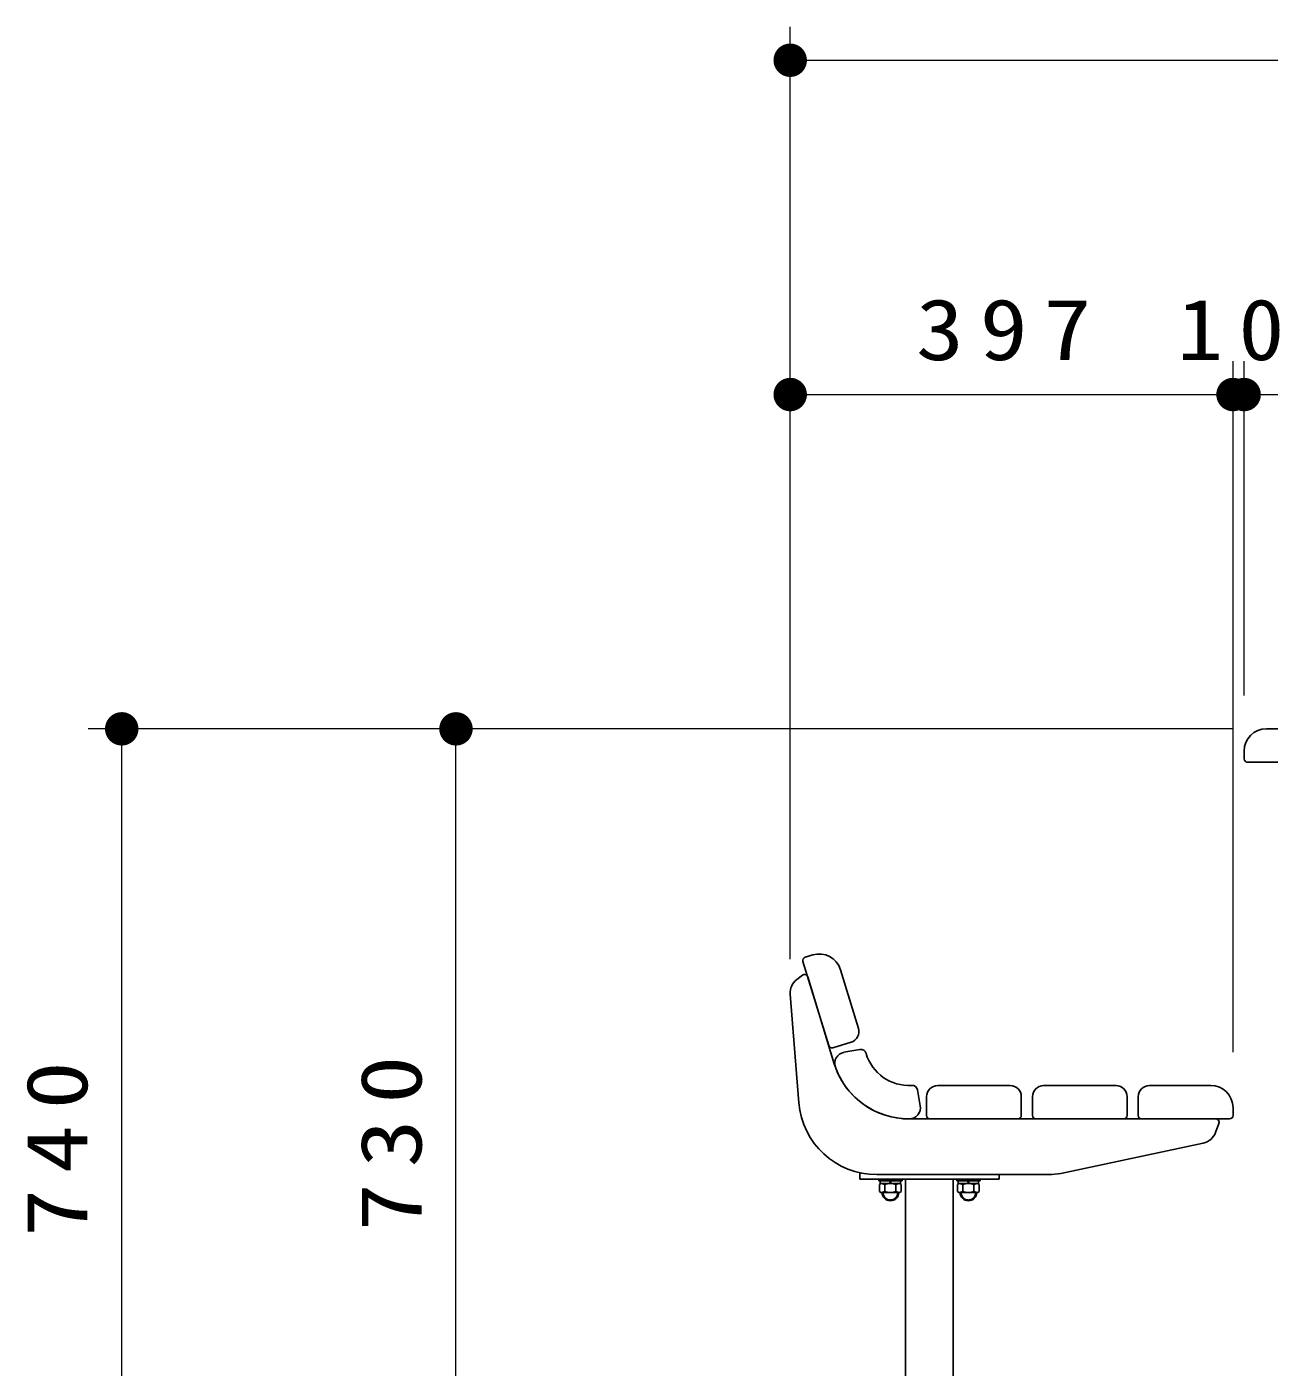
# Model space of a CAD drawing. Units: millimetres on the paper, scale 1:30. Extents: x -365 to 0, y 0 to 257.
# Drawn here: x -174.36 to -137.19, y 97.02 to 137.11 of the extents above; entities that cross this region are included whole.
import ezdxf

# ---------------------------------------------------------------- set-up
doc = ezdxf.new("R2010")
doc.units = ezdxf.units.MM
doc.linetypes.add('USER1', pattern=[4.5, 2.5, -2])
doc.layers.add('LY_1', color=7, linetype='Continuous', lineweight=25)
doc.styles.add('ＭＳ ゴシック', font='')
doc.styles.get('ＭＳ ゴシック').set_extended_font_data('MS Gothic')

# ---------------------------------------------------------------- blocks, each defined once
blk = doc.blocks.new('filled_dot')
at = {"color": 0, "linetype": 'Continuous', "lineweight": -2, "const_width": 1.25}
blk.add_lwpolyline([(-0.625, 0, 1), (0.625, 0, 1)], format="xyb", close=True, dxfattribs=at)

msp = doc.modelspace()

# ---------------------------------------------------------------- linework, layer by layer
at = {"layer": 'LY_1', "lineweight": 13}
for p, q in [((-151.524, 123.779), (-151.524, 137.113)), ((-151.524, 136.113), (-94.528, 136.113)), ((-151.524, 109.219), (-151.524, 127.113)), ((-138.276, 106.446), (-138.276, 127.113)), ((-137.943, 117.113), (-137.943, 127.113)), ((-151.524, 126.113), (-138.276, 126.113)), ((-138.276, 126.113), (-137.943, 126.113)), ((-137.943, 126.113), (-108.11, 126.113)), ((-159.191, 116.113), (-172.524, 116.113)), ((-171.524, 91.446), (-171.524, 116.113)), ((-138.276, 116.113), (-162.524, 116.113)), ((-161.524, 91.779), (-161.524, 116.113))]:
    msp.add_line(p, q, dxfattribs=at)
at = {"layer": 'LY_1', "color": 40}
for p, q in [((-137.276, 116.112), (-135.443, 116.112)), ((-137.943, 115.212), (-137.943, 115.446)), ((-135.21, 115.112), (-137.843, 115.112)), ((-150.372, 106.639), (-151.142, 109.157)), ((-151.075, 109.282), (-150.852, 109.35)), ((-150.02, 108.908), (-149.484, 107.154)), ((-149.705, 106.738), (-150.247, 106.572)), ((-149.443, 106.52), (-149.917, 106.437)), ((-147.716, 105.311), (-147.632, 104.837)), ((-147.443, 104.546), (-147.443, 105.112)), ((-147.11, 105.446), (-144.943, 105.446)), ((-144.61, 105.112), (-144.61, 104.546)), ((-144.276, 104.546), (-144.276, 105.112)), ((-143.943, 105.446), (-141.776, 105.446)), ((-141.443, 105.112), (-141.443, 104.546)), ((-141.11, 105.112), (-141.11, 104.546)), ((-138.943, 105.446), (-140.776, 105.446)), ((-138.276, 104.546), (-138.276, 104.779)), ((-138.276, 104.776), (-138.276, 104.609)), ((-144.71, 104.446), (-147.343, 104.446)), ((-141.543, 104.446), (-144.176, 104.446)), ((-141.01, 104.446), (-138.376, 104.446))]:
    msp.add_line(p, q, dxfattribs=at)
at = {"layer": 'LY_1', "color": 4}
for p, q in [((-151.156, 108.746), (-151.325, 108.618)), ((-151, 108.695), (-150.206, 106.097)), ((-151.523, 108.179), (-151.262, 104.926)), ((-138.793, 104.446), (-147.975, 104.446)), ((-138.699, 104.312), (-138.798, 104.04)), ((-143.431, 102.816), (-139.164, 103.722)), ((-149.443, 102.646), (-149.443, 102.835)), ((-143.777, 102.779), (-148.936, 102.779)), ((-145.276, 102.646), (-145.276, 102.779))]:
    msp.add_line(p, q, dxfattribs=at)
at = {"layer": 'LY_1', "color": 190}
for p, q in [((-149.443, 102.646), (-145.276, 102.646)), ((-148.071, 102.646), (-148.071, 96.024)), ((-146.648, 102.646), (-146.648, 96.024))]:
    msp.add_line(p, q, dxfattribs=at)
at = {"layer": 'LY_1'}
for p, q in [((-148.876, 102.646), (-148.876, 102.596)), ((-148.876, 102.646), (-148.176, 102.646)), ((-148.176, 102.596), (-148.176, 102.646)), ((-146.543, 102.596), (-146.543, 102.646)), ((-145.843, 102.646), (-146.543, 102.646)), ((-145.843, 102.646), (-145.843, 102.596)), ((-148.876, 102.596), (-148.176, 102.596)), ((-148.809, 102.512), (-148.853, 102.487)), ((-148.853, 102.487), (-148.853, 102.271)), ((-148.809, 102.246), (-148.853, 102.271)), ((-148.22, 102.596), (-148.833, 102.596)), ((-148.833, 102.512), (-148.833, 102.596)), ((-148.22, 102.512), (-148.833, 102.512)), ((-148.243, 102.512), (-148.809, 102.512)), ((-148.243, 102.246), (-148.809, 102.246)), ((-148.69, 102.271), (-148.69, 102.487)), ((-148.549, 102.512), (-148.526, 102.596)), ((-148.526, 102.512), (-148.504, 102.596)), ((-148.363, 102.271), (-148.363, 102.487)), ((-148.243, 102.512), (-148.2, 102.487)), ((-148.243, 102.246), (-148.2, 102.271)), ((-148.22, 102.512), (-148.22, 102.596)), ((-148.2, 102.487), (-148.2, 102.271)), ((-145.843, 102.596), (-146.543, 102.596)), ((-146.476, 102.512), (-146.52, 102.487)), ((-146.52, 102.487), (-146.52, 102.271)), ((-146.476, 102.246), (-146.52, 102.271)), ((-146.5, 102.596), (-145.886, 102.596)), ((-146.5, 102.512), (-146.5, 102.596)), ((-146.5, 102.512), (-145.886, 102.512)), ((-146.476, 102.512), (-145.91, 102.512)), ((-146.476, 102.246), (-145.91, 102.246)), ((-146.356, 102.271), (-146.356, 102.487)), ((-146.193, 102.512), (-146.215, 102.596)), ((-146.171, 102.512), (-146.193, 102.596)), ((-146.03, 102.271), (-146.03, 102.487)), ((-145.91, 102.512), (-145.866, 102.487)), ((-145.91, 102.246), (-145.866, 102.271)), ((-145.886, 102.512), (-145.886, 102.596)), ((-145.866, 102.487), (-145.866, 102.271))]:
    msp.add_line(p, q, dxfattribs=at)
at = {"layer": 'LY_1', "color": 40}
for centre, radius, start, end in [((-137.276, 115.446), 0.667, 90, 180), ((-137.843, 115.212), 0.1, 180, 270), ((-151.046, 109.186), 0.1, 107, 197), ((-150.657, 108.713), 0.667, 17, 107), ((-149.802, 107.057), 0.333, 287, 17), ((-150.276, 106.668), 0.1, 197, 287), ((-149.859, 106.108), 0.333, 100, 199.5941), ((-149.414, 106.356), 0.167, 16.3794, 100), ((-147.975, 106.779), 1.333, 196.3794, 273.6206), ((-147.975, 106.779), 2.333, 199.5941, 270.4059), ((-147.88, 105.282), 0.167, 10, 93.6206), ((-147.11, 105.112), 0.333, 90, 180), ((-144.943, 105.112), 0.333, 0, 90), ((-143.943, 105.112), 0.333, 90, 180), ((-141.776, 105.112), 0.333, 0, 90), ((-140.776, 105.112), 0.333, 90, 180), ((-138.943, 104.779), 0.667, 0, 90), ((-147.96, 104.779), 0.333, 270.4059, 10), ((-147.343, 104.546), 0.1, 180, 270), ((-144.71, 104.546), 0.1, 270, 0), ((-144.176, 104.546), 0.1, 180, 270), ((-141.543, 104.546), 0.1, 270, 0), ((-141.01, 104.546), 0.1, 180, 270), ((-138.376, 104.546), 0.1, 270, 0)]:
    msp.add_arc(centre, radius, start, end, dxfattribs=at)
at = {"layer": 'LY_1', "color": 4}
for centre, radius, start, end in [((-151.096, 108.666), 0.1, 17, 127), ((-151.024, 108.219), 0.5, 127, 184.5861), ((-147.975, 106.779), 2.333, 197, 270), ((-148.936, 105.112), 2.333, 184.5861, 270), ((-138.793, 104.346), 0.1, 340, 90), ((-139.268, 104.211), 0.5, 281.9877, 340), ((-143.777, 104.446), 1.667, 270, 281.9877)]:
    msp.add_arc(centre, radius, start, end, dxfattribs=at)
at = {"layer": 'LY_1'}
for centre, radius, start, end in [((-148.809, 102.217), 0.295, 66.1349, 90), ((-148.809, 102.541), 0.295, 270, 293.865), ((-148.526, 102.246), 0.25, 180, 360), ((-148.526, 101.972), 0.54, 72.4119, 107.5881), ((-148.526, 102.786), 0.54, 252.4119, 287.5881), ((-148.243, 102.217), 0.295, 90, 113.8651), ((-148.243, 102.541), 0.295, 246.1349, 270), ((-146.476, 102.217), 0.295, 66.1349, 90), ((-146.476, 102.541), 0.295, 270, 293.8651), ((-146.193, 102.246), 0.25, 180, 0), ((-146.193, 101.972), 0.54, 72.4119, 107.5881), ((-146.193, 102.786), 0.54, 252.4119, 287.5881), ((-145.91, 102.217), 0.295, 90, 113.8651), ((-145.91, 102.541), 0.295, 246.135, 270)]:
    msp.add_arc(centre, radius, start, end, dxfattribs=at)
at = {"layer": 'LY_1', "linetype": 'USER1', "lineweight": 13}
for centre, end in [((-148.526, 102.246), 360), ((-146.193, 102.246), 0)]:
    msp.add_arc(centre, 0.217, 180, end, dxfattribs=at)

# ---------------------------------------------------------------- block references
at = {"layer": 'LY_1', "lineweight": 13, "xscale": 0.4, "yscale": 0.4}
for p in [(-151.524, 136.113), (-151.524, 126.113), (-138.276, 126.113), (-137.943, 126.113)]:
    msp.add_blockref('filled_dot', p, dxfattribs=at)
for p, rotation in [((-138.276, 126.113), 180), ((-137.943, 126.113), 180), ((-171.524, 116.113), 270), ((-161.524, 116.113), 270)]:
    msp.add_blockref('filled_dot', p, dxfattribs=dict(at, rotation=rotation))

# ---------------------------------------------------------------- texts
at = {"layer": 'LY_1', "char_height": 1.833, "attachment_point": 8, "style": 'ＭＳ ゴシック'}
for s, insert in [('\\T1.33;\\W1.15;397', (-144.9, 127.113)), ('\\T1.34;\\W1.1;10', (-138.11, 127.113))]:
    msp.add_mtext(s, dxfattribs=dict(at, insert=insert))
at = {"layer": 'LY_1', "char_height": 1.833, "attachment_point": 8, "rotation": 90, "style": 'ＭＳ ゴシック'}
for s, insert in [('\\T1.33;\\W1.15;740', (-172.524, 103.779)), ('\\T1.33;\\W1.15;730', (-162.524, 103.946))]:
    msp.add_mtext(s, dxfattribs=dict(at, insert=insert))

doc.saveas('drawing.dxf')
